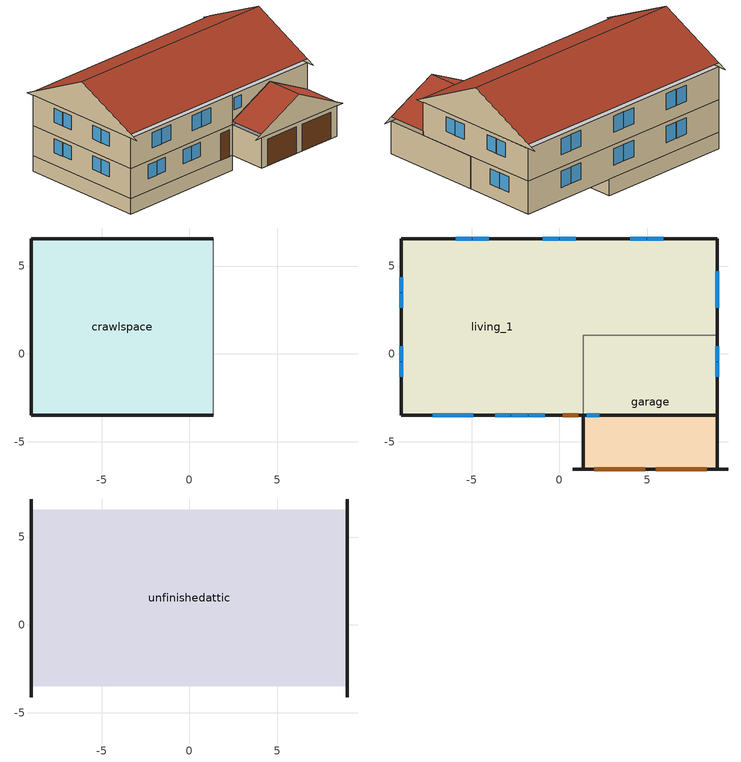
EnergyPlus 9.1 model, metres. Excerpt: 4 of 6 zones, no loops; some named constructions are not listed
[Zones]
crawlspace
 floor foundation (GrndUninsUnfinCSFloor): -8.99,6.55 1.37,6.55 1.37,-3.51 -8.99,-3.51 z-1.22
 wall outside (CSRimJoist): 1.37,6.55 -8.99,6.55 -8.99,-3.51 1.37,-3.51 z-0.27:0
 wall foundation (GrndInsUnfinCSWall): 1.37,6.55 -8.99,6.55 -8.99,-3.51 1.37,-3.51 z-1.22:0
 wall adiabatic (AdiabaticConst): 1.37,-3.51 1.37,6.55 z-1.22:0
living_1
 floor to crawlspace (UnfinCSInsFinFloor): -8.99,6.55 1.37,6.55 1.37,-3.51 -8.99,-3.51 z0
 floor foundation (GrndInsFinLivFloor): 1.37,6.55 8.99,6.55 8.99,1.07 1.37,1.07 z0
 floor adiabatic (FinUninsFinFloor): -8.99,6.55 8.99,6.55 8.99,1.07 1.37,1.07 1.37,-3.51 -8.99,-3.51 z2.44
 floor to garage (UnfinInsFinFloor): 1.37,1.07 8.99,1.07 8.99,-3.51 1.37,-3.51 z2.44
 wall outside (ExtInsFinWall): 8.99,1.07 8.99,6.55 -8.99,6.55 -8.99,-3.51 1.37,-3.51 z0:2.44; 8.99,-3.51 8.99,6.55 -8.99,6.55 -8.99,-3.51 1.37,-3.51 z2.44:4.88; 8.99,-3.51,2.74 8.99,-3.51,4.88 1.37,-3.51,4.88 1.37,-3.51,2.74 5.18,-3.51,4.65
 wall to garage (UnfinInsFinWall): 1.37,-3.51 1.37,1.07 8.99,1.07 z0:2.44; 1.37,-3.51,2.44 8.99,-3.51,2.44 8.99,-3.51,2.74 5.18,-3.51,4.65 1.37,-3.51,2.74
 window (left-Glass): -8.99,4.35 -8.99,3.52 / -8.99,3.46 -8.99,2.63 / -8.99,0.42 -8.99,-0.41 / -8.99,-0.47 -8.99,-1.3 z1.03:2.13; -8.99,4.35 -8.99,3.52 / -8.99,3.46 -8.99,2.63 / -8.99,0.42 -8.99,-0.41 / -8.99,-0.47 -8.99,-1.3 z3.46:4.57
 window (front-Glass): -7.2,-3.51 -6.35,-3.51 / -6.29,-3.51 -5.45,-3.51 / -3.65,-3.51 -2.81,-3.51 / -2.75,-3.51 -1.9,-3.51 z1.01:2.13; -6.79,-3.51 -5.88,-3.51 / -5.82,-3.51 -4.91,-3.51 / -2.71,-3.51 -1.8,-3.51 / -1.74,-3.51 -0.83,-3.51 z3.36:4.57; 1.54,-3.51 2.27,-3.51 z3.61:4.57
 window (right-Glass): 8.99,3.84 8.99,4.71 / 8.99,2.91 8.99,3.78 z0.98:2.13; 8.99,-0.41 8.99,0.42 / 8.99,-1.3 8.99,-0.47 / 8.99,3.52 8.99,4.35 / 8.99,2.63 8.99,3.46 z3.46:4.57
 window (back-Glass): 4.93,6.55 4.03,6.55 / 5.9,6.55 4.99,6.55 / -0.03,6.55 -0.94,6.55 / 0.94,6.55 0.03,6.55 / -4.99,6.55 -5.9,6.55 / -4.03,6.55 -4.93,6.55 z0.92:2.13; 4.93,6.55 4.03,6.55 / 5.9,6.55 4.99,6.55 / -0.03,6.55 -0.94,6.55 / 0.94,6.55 0.03,6.55 / -4.99,6.55 -5.9,6.55 / -4.03,6.55 -4.93,6.55 z3.36:4.57
 door (livingDoors): 0.2,-3.51 1.07,-3.51 z0:2.13
garage
 floor foundation (GrndUninsUnfinGrgFloor): 1.37,1.07 8.99,1.07 8.99,-6.55 1.37,-6.55 z0
 wall outside (ExtUninsUnfinWall): 1.37,-3.51 1.37,-6.55 8.99,-6.55 8.99,1.07 z0:2.44; 0.76,-6.55,2.44 9.6,-6.55,2.44 5.18,-6.55,4.65
 door (garageDoors): 1.98,-6.55 4.88,-6.55 / 5.49,-6.55 8.38,-6.55 z0:2.13
 roof outside (UnfinUninsExtGrgRoof): 8.99,-6.55,2.74 8.99,-3.51,2.74 5.18,-3.51,4.65 5.18,-6.55,4.65; 1.37,-3.51,2.74 1.37,-6.55,2.74 5.18,-6.55,4.65 5.18,-3.51,4.65
unfinishedattic
 floor to living_1 (FinInsUnfinUAFloor): -8.99,6.55 8.99,6.55 8.99,-3.51 -8.99,-3.51 z4.88
 wall outside (ExtUninsUnfinWall): 8.99,-4.11,4.88 8.99,7.16,4.88 8.99,1.52,7.7; -8.99,7.16,4.88 -8.99,-4.11,4.88 -8.99,1.52,7.7
 roof outside (UnfinInsExtRoof): -8.99,-3.51,5.18 8.99,-3.51,5.18 8.99,1.52,7.7 -8.99,1.52,7.7; 8.99,6.55,5.18 -8.99,6.55,5.18 -8.99,1.52,7.7 8.99,1.52,7.7
[Material] Roughness=Rough
Name | Thickness {m} | Conductivity {W/m-K} | Density {kg/m^3} | Specific Heat {J/kg-K} | Thermal Absorptance | Solar Absorptance | Visible Absorptance
CarpetBareLayer | 0.0254 | 0.0866887 | 40.05 | 1214.23 | 0.9 | 0.6
CeilingMass | 0.0127 | 0.160291 | 801 | 837.4 | 0.9 | 0.3 | 0.1
CrawlCeilingIns | 0.23495 | 2.59817 | 67.6416 | 1211.14
FloorMass | 0.015875 | 0.115458 | 544.68 | 1214.23 | 0.9 | 0.6
IntFloorIns | 0.1397 | 0.0489548 | 106.365 | 1151.69
IntWallIns | 0.0889 | 0.0550583 | 162.403 | 1178.92
PartitionWallMass | 0.0127 | 0.160291 | 801 | 837.4 | 0.9 | 0.5 | 0.1
Plywood-3_4in | 0.01905 | 0.115458 | 512.64 | 1214.23
UAAdditionalCeilingIns | 0.12827 | 0.0411113 | 16.02 | 1046.75
UATrussandIns | 0.0889 | 0.0436674 | 50.7834 | 1165.1
[Construction]
RevUnfinCSInsFinFloor: CarpetBareLayer, FloorMass, Plywood-3_4in, CrawlCeilingIns
RevUnfinInsFinWall: PartitionWallMass, IntWallIns
RevUnfinInsFinFloor: CarpetBareLayer, FloorMass, Plywood-3_4in, IntFloorIns
RevFinInsUnfinUAFloor: UAAdditionalCeilingIns, UATrussandIns, CeilingMass
[Schedule:Day:Hourly]
BathExhaustDay_1: FRACTION, 0, 0, 0, 0, 0, 0, 1, 0, 0, 0, 0, 0, 0, 0, 0, 0, 0, 0, 0, 0, 0, 0, 0, 0
CeilingFanWeekday_1; CeilingFanWeekend_1: ON/OFF, 1, 1, 1, 1, 1, 1, 1, 1, 1, 1, 1, 1, 1, 1, 1, 1, 1, 1, 1, 1, 1, 1, 1, 1
ClothesDryerExhaustDay_1: FRACTION, 0, 0, 0, 0, 0, 0, 0, 0, 0, 0, 1, 0, 0, 0, 0, 0, 0, 0, 0, 0, 0, 0, 0, 0
NatVentClgSsnTempWkDay_1; NatVentClgSsnTempWkEnd_1; NatVentOvlpSsnTemp_1; NatVentOvlpSsnTempWkDay_1: TEMPERATURE, 22.2222, 22.2222, 22.2222, 22.2222, 22.2222, 22.2222, 22.2222, 22.2222, 22.2222, 22.2222, 22.2222, 22.2222, 22.2222, 22.2222, 22.2222, 22.2222, 22.2222, 22.2222, 22.2222, 22.2222, 22.2222, 22.2222, 22.2222, 22.2222
NatVentHtgSsnTempWkDay_1; NatVentHtgSsnTempWkEnd_1: TEMPERATURE, 23.8889, 23.8889, 23.8889, 23.8889, 23.8889, 23.8889, 23.8889, 23.8889, 23.8889, 23.8889, 23.8889, 23.8889, 23.8889, 23.8889, 23.8889, 23.8889, 23.8889, 23.8889, 23.8889, 23.8889, 23.8889, 23.8889, 23.8889, 23.8889
RangeHoodDay_1: FRACTION, 0, 0, 0, 0, 0, 0, 0, 0, 0, 0, 0, 0, 0, 0, 0, 0, 0, 1, 0, 0, 0, 0, 0, 0
[Schedule:Week:Compact]
BathExhaustWk_1: For: Weekdays, BathExhaustDay_1, For: CustomDay1, BathExhaustDay_1, For: CustomDay2, BathExhaustDay_1, For: AllOtherDays, BathExhaustDay_1
CeilingFanWeek_1: For: Weekdays, CeilingFanWeekday_1, For: CustomDay1, CeilingFanWeekday_1, For: CustomDay2, CeilingFanWeekend_1, For: AllOtherDays, CeilingFanWeekend_1
ClothesDryerExhaustWk_1: For: Weekdays, ClothesDryerExhaustDay_1, For: CustomDay1, ClothesDryerExhaustDay_1, For: CustomDay2, ClothesDryerExhaustDay_1, For: AllOtherDays, ClothesDryerExhaustDay_1
NatVentClgSsnTempWeek_1: For: Weekdays, NatVentClgSsnTempWkDay_1, For: CustomDay1, NatVentClgSsnTempWkDay_1, For: CustomDay2, NatVentClgSsnTempWkEnd_1, For: AllOtherDays, NatVentClgSsnTempWkEnd_1
NatVentHtgSsnTempWeek_1: For: Weekdays, NatVentHtgSsnTempWkDay_1, For: CustomDay1, NatVentHtgSsnTempWkDay_1, For: CustomDay2, NatVentHtgSsnTempWkEnd_1, For: AllOtherDays, NatVentHtgSsnTempWkEnd_1
NatVentOvlpSsnTempWeek_1: For: Weekdays, NatVentOvlpSsnTempWkDay_1, For: CustomDay1, NatVentOvlpSsnTempWkDay_1, For: CustomDay2, NatVentOvlpSsnTemp_1, For: AllOtherDays, NatVentOvlpSsnTemp_1
RangeHoodWk_1: For: Weekdays, RangeHoodDay_1, For: CustomDay1, RangeHoodDay_1, For: CustomDay2, RangeHoodDay_1, For: AllOtherDays, RangeHoodDay_1
[Schedule:Year]
BathExhaust_1: FRACTION, BathExhaustWk_1, 1, 1, 12, 31
CeilingFan_1: ON/OFF, CeilingFanWeek_1, 1, 1, 12, 31
ClothesDryerExhaust_1: FRACTION, ClothesDryerExhaustWk_1, 1, 1, 12, 31
NatVentTemp_1: TEMPERATURE, NatVentHtgSsnTempWeek_1, 1, 1, 1, 31, NatVentHtgSsnTempWeek_1, 2, 1, 2, 28, NatVentHtgSsnTempWeek_1, 3, 1, 3, 31, NatVentOvlpSsnTempWeek_1, 4, 1, 4, 30, NatVentOvlpSsnTempWeek_1, 5, 1, 5, 31, NatVentClgSsnTempWeek_1, 6, 1, 6, 30, NatVentClgSsnTempWeek_1, 7, 1, 7, 31, NatVentClgSsnTempWeek_1, 8, 1, 8, 31, NatVentClgSsnTempWeek_1, 9, 1, 9, 30, NatVentOvlpSsnTempWeek_1, 10, 1, 10, 31, NatVentHtgSsnTempWeek_1, 11, 1, 11, 30, NatVentHtgSsnTempWeek_1, 12, 1, 12, 31
RangeHood_1: FRACTION, RangeHoodWk_1, 1, 1, 12, 31
